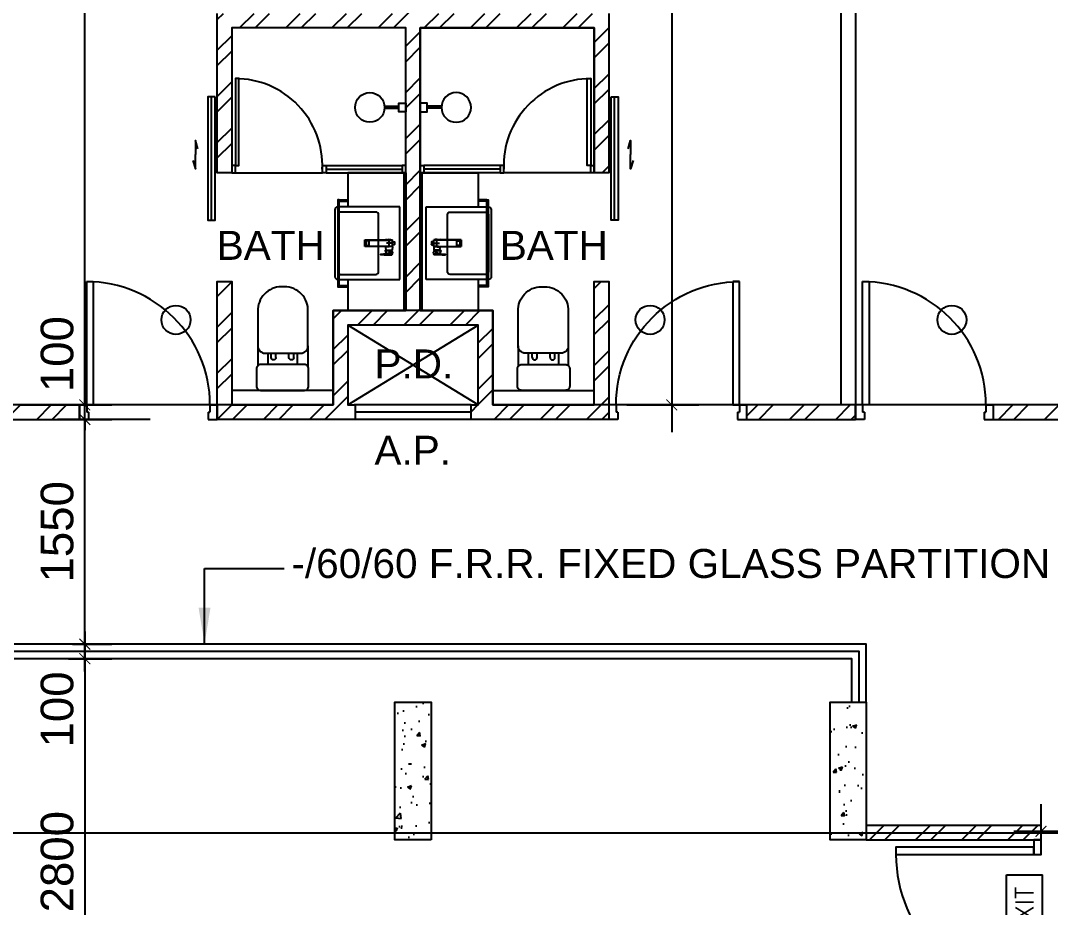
# Model space of a CAD drawing. Header units: millimetres. Extents: x -1214 to 72065, y 7230 to 56310.
# Drawn here: x 46294 to 53395, y 28185 to 34300 of the extents above; entities that cross this region are included whole.
import ezdxf
from ezdxf.enums import TextEntityAlignment as Align

# ---------------------------------------------------------------- set-up
doc = ezdxf.new("R2010")
doc.units = ezdxf.units.MM
doc.header["$MEASUREMENT"] = 0
doc.linetypes.add('CENTERX2', pattern=[101.6, 63.5, -12.7, 12.7, -12.7])
doc.layers.get('0').update_dxf_attribs({"color": 8})
doc.layers.get('Defpoints').update_dxf_attribs({"color": 8})
for name, color, linetype in [('arrow', 8, 'Continuous'), ('Default', 8, 'Continuous'), ('Door', 8, 'Continuous'), ('Dry Wall', 8, 'Continuous'), ('FS', 8, 'Continuous'), ('FSD', 8, 'Continuous'), ('GBP A.P.', 8, 'Continuous'), ('GBP Dim', 8, 'Continuous'), ('GBP Text 200', 8, 'Continuous'), ('grid', 8, 'CENTERX2'), ('hatch', 8, 'Continuous'), ('LP-Furn built-in', 8, 'Continuous'), ('LP-Furn built-in 2', 8, 'Continuous'), ('LP-Sanitary', 8, 'Continuous'), ('LP-WC', 8, 'Continuous'), ('PD', 8, 'Continuous'), ('PD DOOR', 8, 'Continuous'), ('TEXT', 8, 'Continuous'), ('TEXT Ref', 8, 'Continuous'), ('WALL-NEW', 8, 'Continuous'), ('WALL-STRUCTURE', 8, 'Continuous'), ('WINDOW', 8, 'Continuous'), ('zzz-room mix', 8, 'Continuous')]:
    doc.layers.add(name, color=color, linetype=linetype)
doc.layers.add('LP-Nonplot', color=8, linetype='Continuous', plot=False)
doc.styles.add('BH', font='arial.ttf')
doc.styles.add('ROMANS', font='romans.shx')
doc.dimstyles.new('200 GBP', dxfattribs={"dimscale": 1.5, "dimtxt": 150, "dimasz": 50, "dimexe": 125, "dimexo": 50, "dimgap": 50, "dimtad": 1, "dimdec": 0, "dimzin": 0, "dimdsep": 46, "dimtxsty": 'BH', "dimblk": 'ARCHTICK', "dimcen": 0.09, "dimdle": 125, "dimclrd": 9, "dimclre": 9, "dimclrt": 1, "dimadec": 0, "dimazin": 0, "dimtfac": 1, "dimtdec": 0, "dimtix": 1, "dimtmove": 2, "dimatfit": 3, "dimldrblk": 'ARCHTICK', "dimfxl": 300, "dimfxlon": 1, "dimtolj": 1, "dimtzin": 0, "dimarcsym": 0})
doc.dimstyles.get("Standard").update_dxf_attribs({"dimtxt": 0.18, "dimasz": 0.18, "dimexe": 0.18, "dimexo": 0.0625, "dimgap": 0.09, "dimtad": 0, "dimtih": 1, "dimtoh": 1, "dimdec": 4, "dimzin": 0, "dimdsep": 46, "dimtxsty": 'Standard', "dimcen": 0.09, "dimadec": 0, "dimazin": 0, "dimtfac": 1, "dimtdec": 4, "dimtofl": 0, "dimtmove": 0, "dimatfit": 3, "dimfxl": 1, "dimtolj": 1, "dimtzin": 0, "dimarcsym": 0})
pattern_1 = [(50, (-579051.98, 745630.23), (286.904073, -25.100854), [30, -330]), (355, (-579051.98, 745630.23), (-55.50053, 300.87685), [24, -264]), (100.4514, (-579028.07, 745628.14), (231.40375, 275.77582), [25.49608, -280.456845]), (46.1842, (-579051.98, 745710.23), (426.89642, -66.2076), [45, -495]), (96.6356, (-579016.4, 745704.7), (373.86508, 389.64715), [38.24412, -420.6852]), (351.1842, (-579052, 745710.23), (373.86478, 389.64744), [36, -396]), (21, (-579011.98, 745690.23), (238.76282, -161.047556), [30, -330]), (326, (-579011.98, 745690.23), (97.32613, 290.06002), [24, -264]), (71.4514, (-578992.08, 745676.8), (336.08905, 129.0122), [25.49608, -280.456845]), (37.5, (-579051.98, 745630.23), (4.863942, 133.157542), [0, -260.8, 0, -268, 0, -265]), (7.5, (-579051.98, 745630.23), (105.227815, 157.764685), [0, -152.8, 0, -254.8, 0, -101]), (327.5, (-579141.18, 745630.23), (213.528974, -9.021949), [0, -100, 0, -312, 0, -414]), (317.5, (-579181.18, 745630.23), (233.274468, 40.041993), [0, -130, 0, -207.2, 0, -294])]

# ---------------------------------------------------------------- blocks, each defined once
blk = doc.blocks.new('A$C65CE4B9A')
at = {"layer": 'grid', "ltscale": 200}
blk.add_line((-66500, -6750), (0, -6750), dxfattribs=at)
blk = doc.blocks.new('Door 850')
for p, q in [((38290.6, 34986.6), (38290.6, 35836.6)), ((38290.6, 35836.6), (38335.6, 35836.6)), ((38335.6, 35836.6), (38335.6, 34986.6)), ((38240.6, 34986.6), (38240.6, 34911.6)), ((38290.6, 34986.6), (38240.6, 34986.6)), ((38290.6, 34986.6), (38290.6, 34936.6)), ((38335.6, 34986.6), (38290.6, 34986.6)), ((38303.1, 34936.6), (38290.6, 34936.6)), ((38303.1, 34936.6), (38303.1, 34886.6)), ((39128.1, 34936.6), (39140.6, 34936.6)), ((39128.1, 34936.6), (39128.1, 34886.6)), ((39140.6, 34986.6), (39140.6, 34936.6)), ((39140.6, 34986.6), (39190.6, 34986.6)), ((39190.6, 34986.6), (39190.6, 34911.6)), ((38240.6, 34911.6), (38240.6, 34886.6)), ((38303.1, 34886.6), (38240.6, 34886.6)), ((39128.1, 34886.6), (39190.6, 34886.6)), ((39190.6, 34911.6), (39190.6, 34886.6))]:
    blk.add_line(p, q)
blk.add_arc((38290.6, 34986.6), 850, 359.99995, 89.99772)
blk = doc.blocks.new('FSEX-V01')
for p, q in [((0, 300), (0, 0)), ((0, 300), (600, 300)), ((600, 300), (600, 0)), ((0, 0), (600, 0))]:
    blk.add_line(p, q)
at = {"style": 'ROMANS'}
blk.add_text('EXIT', height=150, dxfattribs=at).set_placement((300, 150), align=Align.MIDDLE)
blk = doc.blocks.new('pln_toilet')
for p, q in [((-170.1, -306.5), (-170.1, -171.6)), ((175.5, -306.5), (175.5, -165.2)), ((-78.2, -226.9), (-78.2, -256.5)), ((-45, -226.9), (-45, -256.5)), ((44.7, -226.9), (44.7, -256.5)), ((77.9, -226.9), (77.9, -256.5))]:
    blk.add_line(p, q)
for points in [[(180, -30), (180, -149.3, -0.414214), (150, -179.3), (-150, -179.3, -0.414214), (-180, -149.3), (-180, -30, -0.414214), (-150, 0), (150, 0, -0.414214)], [(175.5, -306.5), (175.5, -545.1, -0.424695), (14, -715.1), (-7.8, -715.1, -0.423698), (-170.1, -545.1), (-170.1, -306.5, -0.414214), (-120.1, -256.5), (125.5, -256.5, -0.414214)]]:
    blk.add_lwpolyline(points, format="xyb", close=True)
for points in [[(-101.9, -256.5), (-101.9, -179.3)], [(102.9, -179.3), (102.9, -256.5)]]:
    blk.add_lwpolyline(points)
for centre in [(-61.6, -226.9), (61.3, -226.9)]:
    blk.add_arc(centre, 16.6, 0, 180)
blk = doc.blocks.new('pln_shower head')
at = {"ltscale": 100}
for points in [[(101, 9.1), (200, 9.1)], [(101, -5.9), (200, -5.9)]]:
    blk.add_lwpolyline(points, dxfattribs=at)
at = {"ltscale": 0.5}
blk.add_lwpolyline([(248, 30.1), (248, -29.9), (200, -29.9), (200, 30.1)], close=True, dxfattribs=at)
at = {"ltscale": 100}
blk.add_circle((0, 0), 101.9, dxfattribs=at)
blk = doc.blocks.new('SEANNOT_GROUP2')
at = {"layer": 'Default'}
blk.add_line((81.5, 351.1), (81.5, 317.9), dxfattribs=at)
blk = doc.blocks.new('SEANNOT_GROUP3')
at = {"layer": 'Default'}
blk.add_line((99.8, 335.2), (63.8, 335.2), dxfattribs=at)
blk = doc.blocks.new('ghtfdgd')
at = {"layer": 'LP-Sanitary'}
for p, q in [((79214.2, -115039.6), (79218.2, -114994.6)), ((79215.7, -115019.1), (79215.7, -115005.6)), ((79215.7, -115005.6), (79217.2, -115005.6)), ((79220.2, -114994.6), (79217.1, -115027.9)), ((79220.2, -114994.6), (79218.2, -114994.6)), ((79218.9, -115183.4), (79220.2, -114994.6)), ((79261.1, -114994.6), (79220.2, -114994.6)), ((79230.7, -114993.6), (79230.7, -114979.6)), ((79231.2, -114979.1), (79250.2, -114979.1)), ((79250.2, -114994.1), (79231.2, -114994.1)), ((79238.9, -114994.1), (79238.9, -114994.6)), ((79242.4, -114994.6), (79242.4, -114994.1)), ((79250.7, -114979.6), (79250.7, -114993.6)), ((79263.2, -114994.6), (79261.1, -114994.6)), ((79261.1, -114994.6), (79262.4, -115183.4)), ((79264.2, -115027.9), (79261.1, -114994.6)), ((79263.2, -114994.6), (79288.7, -114996.6)), ((79263.2, -114994.6), (79267.1, -115039.6)), ((79288.7, -115037.7), (79288.7, -114996.6)), ((79290.7, -115009.4), (79290.7, -115000.9)), ((79290.7, -115009.6), (79290.7, -115009.4)), ((79290.7, -115010.3), (79290.7, -115009.6)), ((79290.7, -115044.4), (79290.7, -115010.3)), ((79290.9, -115010.4), (79310.4, -115018.6)), ((79290.9, -115010.4), (79290.9, -115044.5)), ((79310.7, -115017.8), (79291, -115009.5)), ((79291, -115009.5), (79291, -115009.5)), ((79291, -115009.5), (79291, -115009.5)), ((79310.4, -115018.6), (79310.5, -115018.7)), ((79310.5, -115018.7), (79310.5, -115027.4)), ((79310.5, -115036.2), (79310.5, -115027.4)), ((79310.7, -115017.8), (79314.8, -115009.2)), ((79313.5, -115028.9), (79313.5, -115020.8)), ((79313.5, -115020.8), (79317.3, -115050.9)), ((79315.2, -115010.7), (79313.6, -115020.4)), ((79313.6, -115020.5), (79313.6, -115020.4)), ((79317.3, -115050.5), (79313.6, -115020.5)), ((79315.2, -115010.7), (79317.3, -115050.4)), ((79318, -115050.2), (79316, -115010.5)), ((79317.3, -115002.9), (79318.9, -114997.5)), ((79319.4, -115044.7), (79317.3, -115002.9)), ((79318.7, -114997.4), (79318.9, -114997.5)), ((79319.3, -114997.6), (79318.9, -114997.4)), ((79318.9, -114997.5), (79319.4, -114997.7)), ((79319.4, -114997.7), (79319.4, -115044.7)), ((79319.8, -115045.3), (79319.8, -114998.3)), ((79217.1, -115027.9), (79214.2, -115039.6)), ((79217.1, -115039.6), (79214.2, -115039.6)), ((79217.5, -115184.4), (79217.1, -115027.9)), ((79264.2, -115027.9), (79263.8, -115184.4)), ((79264.2, -115027.9), (79267.1, -115039.6)), ((79267.1, -115039.6), (79264.2, -115039.6)), ((79288.7, -115037.7), (79267.1, -115039.6)), ((79290.7, -115044.7), (79290.7, -115044.4)), ((79290.9, -115044.5), (79310.4, -115036.3)), ((79291, -115044.9), (79310.7, -115036.6)), ((79310.4, -115036.3), (79310.5, -115036.2)), ((79313.5, -115028.9), (79313.5, -115036.9)), ((79313.5, -115036.9), (79317.3, -115075.5)), ((79313.5, -115037), (79317.3, -115075.5)), ((79317.3, -115050.4), (79317.3, -115050.5)), ((79317.3, -115051.4), (79317.3, -115063.3)), ((79317.3, -115075.1), (79317.3, -115063.3)), ((79317.7, -115051.6), (79318.9, -115052.3)), ((79317.7, -115063.5), (79317.7, -115051.6)), ((79317.7, -115063.5), (79317.7, -115075.4)), ((79317.7, -115075.4), (79318.9, -115074.8)), ((79319.4, -115051), (79318, -115050.2)), ((79318, -115076), (79319.3, -115075.3)), ((79318.9, -115074.8), (79318.9, -115052.3)), ((79319.4, -115044.7), (79319.4, -115051)), ((79319.8, -115051.6), (79319.8, -115045.3)), ((79319.8, -115051.9), (79319.8, -115051.6)), ((79319.8, -115051.9), (79319.8, -115074.4)), ((79319.8, -115074.4), (79319.8, -115074.6)), ((79225, -115154.8), (79225, -115173.1)), ((79255.3, -115153.8), (79226, -115153.8)), ((79255.3, -115154), (79226, -115154)), ((79256.3, -115173.1), (79256.3, -115154.8)), ((79218.9, -115183.4), (79217.5, -115184.4)), ((79217.5, -115184.4), (79263.8, -115184.4)), ((79262.4, -115183.4), (79218.9, -115183.4)), ((79226, -115174.1), (79255.3, -115174.1)), ((79262.4, -115183.4), (79263.8, -115184.4))]:
    blk.add_line(p, q, dxfattribs=at)
for centre, radius, start, end in [((79240.7, -115019.1), 25, 180, 185.74251), ((79231.2, -114979.6), 0.5, 90, 180), ((79231.2, -114993.6), 0.5, 180, 270), ((79250.2, -114979.6), 0.5, 0, 90), ((79250.2, -114993.6), 0.5, 270, 0), ((79280.3, -115017.1), 20, 56.8024, 65.16541), ((79290.9, -115000.9), 0.2, 127.85265, 180), ((79511, -115282.7), 357.7, 125.84981, 127.98251), ((79530.3, -115308.3), 389.7, 125.92638, 127.88363), ((79234, -109870), 5139.5, 270.63577, 270.89969), ((79227.2, -108854.2), 6155.7, 270.59451, 270.81562), ((79288.3, -115009.7), 2.67, 3.1953, 9.33669), ((79301.7, -114992.9), 0.28, 69.68638, 135.20106), ((79319.7, -114996.5), 23.1, 247.12521, 247.49949), ((79312.3, -115020.9), 1.23, 6.09456, 11.51592), ((79314, -115009.4), 0.822, 12.82151, 37.37855), ((79314.7, -115011.5), 2.53, 77.49723, 90.78809), ((79315.1, -115009.5), 0.509, 38.0096, 78.40522), ((84763.2, -116562.2), 5664.7, 164.02206, 164.08854), ((79313.8, -115010.5), 2.18, 358.67427, 36.2852), ((79318.5, -114997.9), 0.689, 55.95421, 80.13248), ((79319, -114998.3), 0.8, 0.00654, 61.47672), ((79280.3, -115017.1), 20, 294.83459, 301.61275), ((79290.9, -115044.7), 0.2, 180.01397, 293.04704), ((79339.3, -115104.4), 73.6, 112.75714, 112.87481), ((79308.7, -115037.4), 4.84, 5.24499, 7.19277), ((79310.7, -115037.3), 2.83, 5.64545, 8.81471), ((79317.8, -115050.7), 0.54, 62.22165, 149.68726), ((79305.3, -115051.3), 11.9, 359.62289, 2.1624), ((79313.2, -115075.2), 4.12, 356.11976, 1.38136), ((79317.8, -115075.5), 0.494, 177.69922, 295.85307), ((79318.6, -115075.3), 0.938, 181.08912, 220.22046), ((79315.7, -115050), 2.38, 342.31294, 353.97204), ((79317.3, -115050.2), 0.738, 359.2113, 2.9985), ((79319, -115074.6), 0.786, 294.19625, 0.49169), ((79319.1, -115051.6), 0.688, 1.5121, 63.73401)]:
    blk.add_arc(centre, radius, start, end, dxfattribs=at)
for centre, major_axis, ratio, start_param, end_param in [((79290.9, -115000.9), (0.2, 0), 0.870233, 1.308042, 3.141593), ((79290.9, -115009.4), (0.2, 0), 0.870251, 1.333095, 3.141593), ((79290.9, -115010.3), (0.2, 0), 0.5, 3.141593, 4.712389), ((79290.9, -115000.9), (0.123, -0.158), 0.834595, 2.099205, 3.141593), ((79290.9, -115000.9), (0.123, -0.158), 0.834595, 3.141593, 3.165459), ((79290.9, -115010), (0.077, 0.836), 0.04975, 4.217846, 5.325586), ((79301.6, -114992.9), (0.117, -0.162), 0.844851, 2.109561, 3.167674), ((79310.4, -115018.2), (-0.311, -0.737), 0.21898, 1.092037, 2.210933), ((79310.5, -115018.3), (-0.309, -0.738), 0.217421, 1.09135, 2.210755), ((79314.3, -115020.6), (-0.782, -0.167), 0.921627, 5.682069, 6.099643), ((79314.3, -115020.8), (-0.794, -0.099), 0.898005, 5.760928, 6.175764), ((79315.1, -115009.6), (0.173, 0.708), 0.018166, 0.444134, 0.918054), ((79315.3, -115009.6), (0.412, 0.321), 0.549065, 0.513637, 1.195391), ((79315.7, -115010.9), (-0.499, -0.026), 0.868619, 4.118709, 5.82428), ((79316.8, -115003.6), (0.961, -0.275), 0.902908, 1.271288, 1.565184), ((79318.4, -114998), (-0.211, -0.772), 0.117484, 2.694436, 3.141054), ((79318.5, -114998.1), (-0.382, -0.703), 0.237912, 2.705017, 3.14394), ((79319, -114998.3), (-0.382, -0.703), 0.237912, 2.705017, 3.141091), ((79319, -114998.3), (-0.8, 0), 0.876594, 3.141494, 4.164132), ((79290.9, -115044.4), (0.2, 0), 0.5, 3.141593, 4.712389), ((79290.9, -115044.1), (-0.077, 0.836), 0.04975, 2.065339, 3.17308), ((79310.4, -115035.9), (-0.311, 0.737), 0.21898, 2.049556, 3.141593), ((79310.5, -115035.8), (-0.309, 0.738), 0.217421, 2.050243, 3.169648), ((79310.4, -115035.9), (-0.311, 0.737), 0.21898, 3.141593, 3.168451), ((79314.3, -115036.7), (0.793, 0.106), 0.789486, 3.026004, 3.133916), ((79314.3, -115036.9), (0.796, 0.077), 0.827125, 3.057559, 3.141593), ((79317.8, -115050.6), (-0.5, -0.016), 0.857677, 4.139605, 5.842177), ((79317.8, -115050.9), (-0.5, -0.02), 0.273668, 4.356492, 6.23412), ((79317.8, -115063.3), (-0.5, 0), 0.5, 0.054498, 1.448623), ((79317.8, -115075.5), (-0.494, 0.079), 0.969108, 0.192451, 2.070079), ((79319, -115045.3), (-0.8, 0), 0.876594, 3.141494, 4.164132), ((79226, -115154.8), (-1, 0), 0.992546, 4.712389, 6.283185), ((79226, -115154.9), (1, 0), 0.890286, 1.570796, 3.141593), ((79255.3, -115154.8), (-1, 0), 0.992546, 3.141593, 4.712389), ((79255.3, -115154.9), (1, 0), 0.890286, 0, 1.570796), ((79226, -115173.1), (1, 0), 0.992546, 3.141593, 4.712389), ((79255.3, -115173.1), (1, 0), 0.992546, 4.712389, 6.283185)]:
    blk.add_ellipse(centre, major_axis=major_axis, ratio=ratio, start_param=start_param, end_param=end_param, dxfattribs=at)
for points, knots in [([(79291, -115009.5), (79291, -115009.5), (79290.9, -115009.5), (79290.8, -115009.6), (79290.7, -115009.6), (79290.7, -115009.6)], [0, 0, 0, 0, 0.5, 0.5, 1, 1, 1, 1]), ([(79291, -115000.7), (79291, -115000.8), (79291, -115000.8), (79291, -115000.9), (79291, -115001.2), (79291, -115001.4), (79291, -115001.7), (79291, -115002.7), (79291, -115003.8), (79291, -115004.8), (79291, -115006.3), (79291, -115007.8), (79291, -115009.2)], [0, 0, 0, 0, 0.02306, 0.02306, 0.02306, 0.115301, 0.115301, 0.115301, 0.484264, 0.484264, 0.484264, 1, 1, 1, 1]), ([(79301.6, -114992.7), (79301.9, -114992.8), (79302.2, -114992.9), (79302.5, -114993), (79305, -114993.6), (79307.5, -114994.3), (79310.1, -114995), (79312.9, -114995.8), (79315.8, -114996.6), (79318.7, -114997.4)], [0, 0, 0, 0, 0.051688, 0.051688, 0.051688, 0.494848, 0.494848, 0.494848, 1, 1, 1, 1]), ([(79310.5, -115018.7), (79310.9, -115018.8), (79311.2, -115019), (79311.9, -115019.4), (79312.2, -115019.7), (79312.8, -115020.1), (79313, -115020.3), (79313.4, -115020.5), (79313.5, -115020.5), (79313.5, -115020.7)], [0, 0, 0, 0, 0.25, 0.25, 0.5, 0.5, 0.75, 0.75, 1, 1, 1, 1]), ([(79313.6, -115020.4), (79313.5, -115020.2), (79313.5, -115020), (79313.3, -115019.6), (79313.2, -115019.3), (79312.7, -115018.8), (79312.3, -115018.6), (79311.6, -115018.2), (79311.2, -115018), (79310.8, -115017.9)], [0, 0, 0, 0, 0.25, 0.25, 0.5, 0.5, 0.75, 0.75, 1, 1, 1, 1]), ([(79314.8, -115009.2), (79314.8, -115009.2), (79314.9, -115009.2), (79314.9, -115009.2), (79315, -115009.2), (79315, -115009.2), (79315.1, -115009.2), (79315.2, -115009.2)], [0, 0, 0, 0, 0.25, 0.25, 0.5, 0.5, 1, 1, 1, 1]), ([(79317.1, -115002.7), (79317, -115003), (79316.9, -115003.3), (79316.8, -115003.6), (79316.5, -115004.7), (79316.2, -115005.8), (79315.9, -115006.9), (79315.7, -115007.6), (79315.4, -115008.3), (79315.2, -115009)], [0, 0, 0, 0, 0.131954, 0.131954, 0.131954, 0.659772, 0.659772, 0.659772, 1, 1, 1, 1]), ([(79315.2, -115009.2), (79315.2, -115009.2), (79315.2, -115009.2), (79315.2, -115009.2), (79315.2, -115009.2), (79315.2, -115009.2)], [0, 0, 0, 0, 0.5, 0.5, 1, 1, 1, 1]), ([(79315.2, -115009.2), (79315.3, -115009.3), (79315.3, -115009.4), (79315.3, -115009.5), (79315.3, -115009.6), (79315.3, -115009.8), (79315.3, -115009.8), (79315.3, -115009.9), (79315.3, -115010), (79315.2, -115010.2), (79315.2, -115010.3), (79315.2, -115010.5), (79315.2, -115010.6), (79315.2, -115010.7)], [0, 0, 0, 0, 0.125, 0.125, 0.25, 0.25, 0.375, 0.375, 0.5, 0.5, 0.75, 0.75, 1, 1, 1, 1]), ([(79318.7, -114997.4), (79318.6, -114997.5), (79318.6, -114997.7), (79318.5, -114997.9), (79318.2, -114999), (79317.9, -115000.1), (79317.5, -115001.2), (79317.4, -115001.7), (79317.2, -115002.2), (79317.1, -115002.7)], [0, 0, 0, 0, 0.095324, 0.095324, 0.095324, 0.707603, 0.707603, 0.707603, 1, 1, 1, 1]), ([(79310.5, -115036.2), (79310.9, -115036.1), (79311.2, -115035.9), (79311.9, -115035.6), (79312.2, -115035.5), (79312.8, -115035.6), (79313, -115035.7), (79313.4, -115036.2), (79313.5, -115036.5), (79313.5, -115036.8)], [0, 0, 0, 0, 0.25, 0.25, 0.5, 0.5, 0.75, 0.75, 1, 1, 1, 1]), ([(79310.8, -115036.5), (79311, -115036.5), (79311.3, -115036.3), (79311.8, -115036.2), (79312.2, -115036.1), (79312.5, -115036), (79312.8, -115036), (79313, -115036), (79313.1, -115036.1), (79313.2, -115036.2), (79313.4, -115036.3), (79313.5, -115036.6), (79313.5, -115036.7), (79313.5, -115036.8)], [0, 0, 0, 0, 0.124812, 0.2213171, 0.3092796, 0.3899271, 0.4711589, 0.5451559, 0.6166529, 0.6889172, 0.7974179, 0.8896188, 0.9816515, 0.9816515, 0.9816515, 0.9816515]), ([(79317.3, -115050.5), (79317.3, -115050.5), (79317.3, -115050.5), (79317.3, -115050.6), (79317.3, -115050.6), (79317.3, -115050.7), (79317.3, -115050.8), (79317.3, -115050.9)], [0, 0, 0, 0, 0.25, 0.25, 0.5, 0.5, 1, 1, 1, 1]), ([(79317.3, -115051.4), (79317.3, -115051.5), (79317.3, -115051.5), (79317.5, -115051.6), (79317.6, -115051.6), (79317.7, -115051.6)], [0, 0, 0, 0, 0.5, 0.5, 1, 1, 1, 1]), ([(79317.3, -115075.1), (79317.3, -115075.2), (79317.3, -115075.2), (79317.5, -115075.3), (79317.6, -115075.3), (79317.7, -115075.4)], [0, 0, 0, 0, 0.5, 0.5, 1, 1, 1, 1]), ([(79317.7, -115051.6), (79317.7, -115051.6), (79317.7, -115051.5), (79317.8, -115051.4), (79317.8, -115051.3), (79317.8, -115051.1), (79317.8, -115051), (79317.9, -115050.9), (79317.9, -115050.8), (79317.9, -115050.7)], [0, 0, 0, 0, 0.25, 0.25, 0.5, 0.5, 0.75, 0.75, 1, 1, 1, 1]), ([(79319.4, -115051), (79319.4, -115051), (79319.4, -115051), (79319.4, -115051), (79319.4, -115051), (79319.4, -115051), (79319.4, -115051), (79319.4, -115051.1), (79319.4, -115051.1), (79319.4, -115051.2), (79319.4, -115051.2), (79319.3, -115051.3), (79319.3, -115051.3), (79319.3, -115051.4), (79319.3, -115051.5), (79319.2, -115051.6), (79319.2, -115051.6), (79319.1, -115051.7), (79319.1, -115051.8), (79319, -115051.9), (79319, -115052), (79318.9, -115052.1), (79318.9, -115052.1), (79318.9, -115052.2), (79318.9, -115052.3), (79318.9, -115052.3), (79318.9, -115052.3), (79318.9, -115052.3), (79318.9, -115052.3), (79318.9, -115052.3), (79318.9, -115052.3)], [0, 0, 0, 0, 0.000034, 0.000034, 0.000034, 0.03445, 0.03445, 0.03445, 0.175251, 0.175251, 0.175251, 0.317196, 0.317196, 0.317196, 0.479622, 0.479622, 0.479622, 0.662074, 0.662074, 0.662074, 0.829132, 0.829132, 0.829132, 0.958486, 0.958486, 0.958486, 0.999966, 0.999966, 0.999966, 1, 1, 1, 1]), ([(79319.8, -115051.9), (79319.8, -115052), (79319.7, -115052), (79319.7, -115052.1), (79319.6, -115052.2), (79319.4, -115052.3), (79319.3, -115052.3), (79319.1, -115052.3), (79319, -115052.3), (79318.9, -115052.3)], [0, 0, 0, 0, 0.25, 0.25, 0.5, 0.5, 0.75, 0.75, 1, 1, 1, 1]), ([(79319.8, -115074.4), (79319.8, -115074.5), (79319.7, -115074.5), (79319.7, -115074.6), (79319.6, -115074.7), (79319.4, -115074.8), (79319.3, -115074.8), (79319.1, -115074.8), (79319, -115074.8), (79318.9, -115074.8)], [0, 0, 0, 0, 0.25, 0.25, 0.5, 0.5, 0.75, 0.75, 1, 1, 1, 1]), ([(79319.3, -115075.3), (79319.3, -115075.3), (79319.3, -115075.3), (79319.2, -115075.3), (79319.2, -115075.3), (79319.1, -115075.3), (79319.1, -115075.2), (79319, -115075.2), (79319, -115075.1), (79318.9, -115075.1), (79318.9, -115075), (79318.9, -115074.9), (79318.9, -115074.9), (79318.9, -115074.9), (79318.9, -115074.8), (79318.9, -115074.8), (79318.9, -115074.8), (79318.9, -115074.8), (79318.9, -115074.8)], [0.3296223, 0.3296223, 0.3296223, 0.3296223, 0.4796217, 0.4796217, 0.4796217, 0.6620737, 0.6620737, 0.6620737, 0.829132, 0.829132, 0.829132, 0.9584856, 0.9584856, 0.9584856, 0.9999655, 0.9999655, 0.9999655, 1, 1, 1, 1])]:
    blk.add_open_spline(points, degree=3, knots=knots, dxfattribs=at)
for points, degree in [([(79301.8, -114992.7), (79301.7, -114992.6), (79301.7, -114992.7), (79301.6, -114992.7)], 3), ([(79318.6, -114997.3), (79316.3, -114996.6), (79310.7, -114995.1), (79301.8, -114992.7)], 3), ([(79313.5, -115028.9), (79313.5, -115028.4), (79313.4, -115028), (79312.3, -115027.4), (79311.4, -115027.4), (79310.5, -115027.4)], 5), ([(79317.9, -115075.9), (79317.9, -115076), (79318, -115076), (79318, -115075.9)], 3)]:
    blk.add_open_spline(points, degree=degree, dxfattribs=at)
at = {"layer": 'LP-Nonplot'}
for name in ['SEANNOT_GROUP3', 'SEANNOT_GROUP2']:
    blk.add_blockref(name, (79159.1, -115352.3), dxfattribs=at)
blk = doc.blocks.new('SINK')
at = {"layer": 'LP-Sanitary'}
blk.add_line((-74936.8, -44774), (-75436.8, -44774), dxfattribs=at)
blk.add_lwpolyline([(-75436.8, -44774), (-75436.8, -45203.2, 0.414214), (-75416.8, -45223.2), (-74956.8, -45223.2, 0.414214), (-74936.8, -45203.2), (-74936.8, -44774)], format="xyb", dxfattribs=at)
blk.add_lwpolyline([(-75401.8, -44941.1), (-75401.8, -45183.3, 0.414117), (-75381.8, -45203.2), (-74991.8, -45203.2, 0.41431), (-74971.8, -45183.2), (-74971.8, -44941.1, 0.414117), (-74991.8, -44921.1), (-75381.8, -44921.1, 0.41431)], format="xyb", close=True, dxfattribs=at)
at = {"layer": 'LP-Furn built-in'}
blk.add_blockref('ghtfdgd', (-154427.4, 70168.1), dxfattribs=at)
blk = doc.blocks.new('pln_sink 1100x380')
at = {"ltscale": 1000}
for p, q in [((0, 0), (400, 0)), ((400, 0), (400, -235)), ((459.9, -184.9), (400, -184.9)), ((459.9, -194.9), (400, -194.9)), ((400, -735), (400, -950)), ((459.9, -776.6), (400, -776.6)), ((459.9, -786.6), (400, -786.6)), ((0, -950), (400, -950))]:
    blk.add_line(p, q, dxfattribs=at)
for points in [[(10, -950), (10, 0), (0, 0), (0, -950), (10, -950)], [(10, 0), (10, -950), (0, -950), (0, 0), (10, 0)]]:
    blk.add_lwpolyline(points, dxfattribs=at)
at = {"ltscale": 200}
blk.add_lwpolyline([(459.9, -184.9), (468.4, -184.9), (468.4, -786.6), (459.9, -786.6)], close=True, dxfattribs=at)
at = {"layer": 'LP-Furn built-in', "extrusion": (0, 0, -1), "zscale": -1, "rotation": 270}
blk.add_blockref('SINK', (44734, -75671.8), dxfattribs=at)
blk = doc.blocks.new('_ArchTick')
at = {"color": 0, "const_width": 0.1}
blk.add_lwpolyline([(0.5, 0.5), (-0.5, -0.5)], dxfattribs=at)
blk = doc.blocks.new('*D79')
at = {"layer": 'Defpoints', "color": 0, "transparency": 16777216}
for p in [(49050, 38899.8), (50400, 31649.9), (50784.2, 31649.9)]:
    blk.add_point(p, dxfattribs=at)
at = {"layer": 'GBP Dim', "color": 9, "lineweight": -2, "transparency": 16777216}
for p, q in [((50784.2, 39087.3), (50784.2, 31462.4)), ((50334.2, 38899.8), (50971.7, 38899.8)), ((50475, 31649.9), (50971.7, 31649.9))]:
    blk.add_line(p, q, dxfattribs=at)
at = {"layer": 'GBP Dim', "color": 9, "lineweight": -2, "transparency": 16777216, "xscale": 75, "yscale": 75, "zscale": 75}
for p, rotation in [((50784.2, 38899.8), 90), ((50784.2, 31649.9), 270)]:
    blk.add_blockref('_ArchTick', p, dxfattribs=dict(at, rotation=rotation))
at = {"layer": 'GBP Dim', "transparency": 16777216, "insert": (50594.3, 35274.8), "char_height": 225, "attachment_point": 5, "rotation": 90, "style": 'BH'}
blk.add_mtext('\\A1;7250', dxfattribs=at)
blk = doc.blocks.new('*D80')
at = {"layer": 'Defpoints', "color": 0, "transparency": 16777216}
for p in [(46050, 39185.1), (46736.8, 39185.1), (45850, 31649.9)]:
    blk.add_point(p, dxfattribs=at)
at = {"layer": 'GBP Dim', "color": 9, "lineweight": -2, "transparency": 16777216}
for p, q in [((46736.8, 31462.4), (46736.8, 39372.6)), ((46286.8, 39185.1), (46924.3, 39185.1)), ((46286.8, 31649.9), (46924.3, 31649.9))]:
    blk.add_line(p, q, dxfattribs=at)
at = {"layer": 'GBP Dim', "color": 9, "lineweight": -2, "transparency": 16777216, "xscale": 75, "yscale": 75, "zscale": 75}
for p, rotation in [((46736.8, 39185.1), 90), ((46736.8, 31649.9), 270)]:
    blk.add_blockref('_ArchTick', p, dxfattribs=dict(at, rotation=rotation))
at = {"layer": 'GBP Dim', "transparency": 16777216, "insert": (46546.9, 35417.5), "char_height": 225, "attachment_point": 5, "rotation": 90, "style": 'BH'}
blk.add_mtext('\\A1;7535', dxfattribs=at)
blk = doc.blocks.new('*D81')
at = {"layer": 'Defpoints', "color": 0, "transparency": 16777216}
for p in [(54900, 28709.9), (53330, 28650.1), (54900, 28650.1)]:
    blk.add_point(p, dxfattribs=at)
at = {"layer": 'GBP Dim', "color": 9, "lineweight": -2, "transparency": 16777216}
for p, q in [((53330, 28709.9), (53330, 28897.4)), ((54900, 28709.9), (54900, 28897.4)), ((53142.5, 28709.9), (55087.5, 28709.9))]:
    blk.add_line(p, q, dxfattribs=at)
at = {"layer": 'GBP Dim', "color": 9, "lineweight": -2, "transparency": 16777216, "xscale": 75, "yscale": 75, "zscale": 75, "rotation": 180}
blk.add_blockref('_ArchTick', (53330, 28709.9), dxfattribs=at)
at = {"layer": 'GBP Dim', "color": 9, "lineweight": -2, "transparency": 16777216, "xscale": 75, "yscale": 75, "zscale": 75}
blk.add_blockref('_ArchTick', (54900, 28709.9), dxfattribs=at)
at = {"layer": 'GBP Dim', "transparency": 16777216, "insert": (54115, 28899.7), "char_height": 225, "attachment_point": 5, "style": 'BH'}
blk.add_mtext('\\A1;1570', dxfattribs=at)
blk = doc.blocks.new('*D108')
at = {"layer": 'Defpoints', "color": 0, "transparency": 16777216}
for p in [(46736.8, 31549.8), (52050, 31549.8), (46577.8, 29999.9)]:
    blk.add_point(p, dxfattribs=at)
at = {"layer": 'GBP Dim', "color": 9, "lineweight": -2, "transparency": 16777216}
for p, q in [((46736.8, 29812.4), (46736.8, 31737.3)), ((47186.8, 31549.8), (46549.3, 31549.8)), ((46652.8, 29999.9), (46924.3, 29999.9))]:
    blk.add_line(p, q, dxfattribs=at)
at = {"layer": 'GBP Dim', "color": 9, "lineweight": -2, "transparency": 16777216, "xscale": 75, "yscale": 75, "zscale": 75}
for p, rotation in [((46736.8, 31549.8), 90), ((46736.8, 29999.9), 270)]:
    blk.add_blockref('_ArchTick', p, dxfattribs=dict(at, rotation=rotation))
at = {"layer": 'GBP Dim', "transparency": 16777216, "insert": (46546.9, 30774.9), "char_height": 225, "attachment_point": 5, "rotation": 90, "style": 'BH'}
blk.add_mtext('\\A1;1550', dxfattribs=at)
blk = doc.blocks.new('*D109')
at = {"layer": 'Defpoints', "color": 0, "transparency": 16777216}
for p in [(46947.2, 29899.9), (46736.8, 27100.1), (47444.8, 27100.1)]:
    blk.add_point(p, dxfattribs=at)
at = {"layer": 'GBP Dim', "color": 9, "lineweight": -2, "transparency": 16777216}
for p, q in [((46736.8, 30087.4), (46736.8, 26912.6)), ((46872.2, 29899.9), (46549.3, 29899.9)), ((47186.8, 27100.1), (46549.3, 27100.1))]:
    blk.add_line(p, q, dxfattribs=at)
at = {"layer": 'GBP Dim', "color": 9, "lineweight": -2, "transparency": 16777216, "xscale": 75, "yscale": 75, "zscale": 75}
for p, rotation in [((46736.8, 29899.9), 90), ((46736.8, 27100.1), 270)]:
    blk.add_blockref('_ArchTick', p, dxfattribs=dict(at, rotation=rotation))
at = {"layer": 'GBP Dim', "transparency": 16777216, "insert": (46546.9, 28500), "char_height": 225, "attachment_point": 5, "rotation": 90, "style": 'BH'}
blk.add_mtext('\\A1;2800', dxfattribs=at)
blk = doc.blocks.new('*D121')
at = {"layer": 'Defpoints', "color": 0, "transparency": 16777216}
for p in [(50350, 36071.1), (50250, 34249.9), (50350, 34249.9)]:
    blk.add_point(p, dxfattribs=at)
at = {"layer": 'GBP Dim', "color": 9, "lineweight": -2, "transparency": 16777216}
for p, q in [((50250, 35621.1), (50250, 36258.6)), ((50350, 35621.1), (50350, 36258.6)), ((50250, 36071.1), (50175, 36071.1)), ((50250, 36071.1), (50350, 36071.1)), ((50350, 36071.1), (50425, 36071.1))]:
    blk.add_line(p, q, dxfattribs=at)
at = {"layer": 'GBP Dim', "color": 9, "lineweight": -2, "transparency": 16777216, "xscale": 75, "yscale": 75, "zscale": 75}
blk.add_blockref('_ArchTick', (50250, 36071.1), dxfattribs=at)
at = {"layer": 'GBP Dim', "color": 9, "lineweight": -2, "transparency": 16777216, "xscale": 75, "yscale": 75, "zscale": 75, "rotation": 180}
blk.add_blockref('_ArchTick', (50350, 36071.1), dxfattribs=at)
at = {"layer": 'GBP Dim', "transparency": 16777216, "insert": (50300, 36260.9), "char_height": 225, "attachment_point": 5, "style": 'BH'}
blk.add_mtext('\\A1;100', dxfattribs=at)
blk = doc.blocks.new('*D279')
at = {"layer": 'Defpoints', "color": 0, "transparency": 16777216}
for p in [(46577.8, 29999.8), (46736.8, 29999.8), (46549.3, 29899.9)]:
    blk.add_point(p, dxfattribs=at)
at = {"layer": 'GBP Dim', "color": 9, "lineweight": -2, "transparency": 16777216}
for p, q in [((46736.8, 29999.8), (46736.8, 30074.8)), ((46652.8, 29999.8), (46924.3, 29999.8)), ((46736.8, 29899.9), (46736.8, 29999.8)), ((46624.3, 29899.9), (46924.3, 29899.9)), ((46736.8, 29899.9), (46736.8, 29824.9))]:
    blk.add_line(p, q, dxfattribs=at)
at = {"layer": 'GBP Dim', "color": 9, "lineweight": -2, "transparency": 16777216, "xscale": 75, "yscale": 75, "zscale": 75}
for p, rotation in [((46736.8, 29999.8), 270), ((46736.8, 29899.9), 90)]:
    blk.add_blockref('_ArchTick', p, dxfattribs=dict(at, rotation=rotation))
at = {"layer": 'GBP Dim', "transparency": 16777216, "insert": (46546.9, 29549.9), "char_height": 225, "attachment_point": 5, "rotation": 90, "style": 'BH'}
blk.add_mtext('\\A1;100', dxfattribs=at)
blk = doc.blocks.new('*D280')
at = {"layer": 'Defpoints', "color": 0, "transparency": 16777216}
for p in [(46577.8, 31649.8), (46736.8, 31649.8), (46549.3, 31549.9)]:
    blk.add_point(p, dxfattribs=at)
at = {"layer": 'GBP Dim', "color": 9, "lineweight": -2, "transparency": 16777216}
for p, q in [((46736.8, 31649.8), (46736.8, 31724.8)), ((46652.8, 31649.8), (46924.3, 31649.8)), ((46736.8, 31549.9), (46736.8, 31649.8)), ((46624.3, 31549.9), (46924.3, 31549.9)), ((46736.8, 31549.9), (46736.8, 31474.9))]:
    blk.add_line(p, q, dxfattribs=at)
at = {"layer": 'GBP Dim', "color": 9, "lineweight": -2, "transparency": 16777216, "xscale": 75, "yscale": 75, "zscale": 75}
for p, rotation in [((46736.8, 31649.8), 270), ((46736.8, 31549.9), 90)]:
    blk.add_blockref('_ArchTick', p, dxfattribs=dict(at, rotation=rotation))
at = {"layer": 'GBP Dim', "transparency": 16777216, "insert": (46546.9, 31999.9), "char_height": 225, "attachment_point": 5, "rotation": 90, "style": 'BH'}
blk.add_mtext('\\A1;100', dxfattribs=at)

msp = doc.modelspace()

# ---------------------------------------------------------------- hatches: boundary and pattern name
at = {"layer": 'hatch'}
h = msp.add_hatch(dxfattribs=at)
h.set_pattern_fill('ANSI32', color=256, scale=600, style=0)
h.set_pattern_definition([(45, (52999.98, 28650.04), (-159.099, 159.099), []), (45, (53106.04, 28650.04), (-159.099, 159.099), [])])
h.paths.add_polyline_path([(57275, 28925.2), (57175, 28925.2), (57175, 28650.1), (57875, 28650), (57875, 28750.1), (57274.9, 28749.9), (57275, 28925.2)])
h.paths.add_polyline_path([(58125, 29600.1), (58125, 29849.9), (57275.1, 29849.9), (57275.1, 34449.9), (57875, 34449.9), (57875, 34549.9), (57275, 34549.9), (57275.2, 34599.9), (57175, 34599.9), (57175, 31649.9), (53000, 31649.9), (53000, 31549.9), (54900, 31549.9), (54900, 29800.2), (55000, 29800.2), (55000, 31549.9), (57175, 31549.9), (57175, 29325.2), (57275, 29325.1), (57275.1, 29749.9), (58025, 29749.9), (58025, 29600.1), (58125, 29600.1)])
h = msp.add_hatch(dxfattribs=at)
h.set_pattern_fill('ANSI32', color=256, scale=600, style=0)
h.set_pattern_definition([(45, (47650, 31549.94), (-159.099, 159.099), []), (45, (47756.06, 31549.94), (-159.099, 159.099), [])])
edge = h.paths.add_edge_path()
edge.add_line((48950, 34450), (49050, 34450))
edge.add_line((49050, 34450), (49050, 34349.9))
edge.add_line((49050, 34349.9), (50350, 34350))
edge.add_line((50350, 34350), (50350, 33249.9))
edge.add_line((50350, 33249.9), (50250, 33249.9))
edge.add_line((50250, 33249.9), (50250, 34250))
edge.add_line((50250, 34250), (49050, 34250))
edge.add_line((49050, 34250), (49050, 32299.9))
edge.add_line((49050, 32299.9), (49550, 32299.9))
edge.add_line((49550, 32299.9), (49550, 31649.9))
edge.add_line((49550, 31649.9), (50250, 31649.9))
edge.add_line((50250, 31649.9), (50250, 32499.9))
edge.add_line((50250, 32499.9), (50350, 32499.9))
edge.add_line((50350, 32499.9), (50350, 31549.9))
edge.add_line((50350, 31549.9), (49400, 31549.9))
edge.add_line((49400, 31549.9), (49400, 31649.9))
edge.add_line((49400, 31649.9), (49450, 31649.9))
edge.add_line((49450, 31649.9), (49450, 32199.9))
edge.add_line((49450, 32199.9), (48550, 32199.9))
edge.add_line((48550, 32199.9), (48550, 31649.9))
edge.add_line((48550, 31649.9), (48600, 31649.9))
edge.add_line((48600, 31649.9), (48600, 31549.9))
edge.add_line((48600, 31549.9), (47650, 31549.9))
edge.add_line((47650, 31549.9), (47650, 32499.9))
edge.add_line((47650, 32499.9), (47750, 32499.9))
edge.add_line((47750, 32499.9), (47750, 31649.9))
edge.add_line((47750, 31649.9), (48450, 31649.9))
edge.add_line((48450, 31649.9), (48450, 32299.9))
edge.add_line((48450, 32299.9), (48950, 32299.9))
edge.add_line((48950, 32299.9), (48950, 34250))
edge.add_line((48950, 34250), (47750, 34250))
edge.add_line((47750, 34250), (47750, 33249.9))
edge.add_line((47750, 33249.9), (47650, 33249.9))
edge.add_line((47650, 33249.9), (47650, 34350))
edge.add_line((47650, 34350), (48950, 34350))
edge.add_line((48950, 34350), (48950, 34450))
h = msp.add_hatch(dxfattribs=at)
h.set_pattern_fill('ANSI32', color=256, scale=600, style=0)
h.set_pattern_definition([(45, (0, 100), (-159.099, 159.099), []), (45, (106.07, 100), (-159.099, 159.099), [])])
h.paths.add_polyline_path([(46650, 31549.9), (46650, 31649.9), (45850, 31649.9), (45850, 32750), (45750, 32750), (45750, 31549.9)])
h = msp.add_hatch(dxfattribs=at)
h.set_pattern_fill('ANSI32', color=256, scale=600, style=0)
h.paths.add_polyline_path([(51300, 31649.9), (51300, 31549.9), (52050, 31549.9), (52050, 31649.9), (51950, 31649.9), (51950, 31649.9)])
h = msp.add_hatch(dxfattribs=at)
h.set_pattern_fill('AR-CONC', color=256, scale=40, style=0)
h.set_pattern_definition(pattern_1)
h.paths.add_polyline_path([(49125, 28650), (48875, 28650), (48875, 29600), (49125, 29600)])
h = msp.add_hatch(dxfattribs=at)
h.set_pattern_fill('AR-CONC', color=256, scale=40, style=0)
h.set_pattern_definition(pattern_1)
h.paths.add_polyline_path([(52125, 28650), (51875, 28650), (51875, 29600), (52125, 29600)])
h = msp.add_hatch(dxfattribs=at)
h.set_pattern_fill('ANSI32', color=256, scale=600, style=0)
h.set_pattern_definition([(45, (6e-07, 49.9), (-159.099, 159.099), []), (45, (106.07, 49.9), (-159.099, 159.099), [])])
h.paths.add_polyline_path([(53330, 28750), (52125, 28750), (52125, 28650), (53330, 28650)])

# ---------------------------------------------------------------- linework, layer by layer
at = {"layer": 'Door'}
msp.add_lwpolyline([(53280, 28549.9), (53330, 28549.9), (53330, 28649.9), (53280, 28649.9)], close=True, dxfattribs=at)
msp.add_lwpolyline([(53280, 28599.9), (52330, 28599.9), (52330, 28549.9), (53280, 28549.9), (53280, 28599.9)], dxfattribs=at)
at = {"layer": 'Door', "ltscale": 1000}
msp.add_arc((53280, 28549.9), 950, 180, 270, dxfattribs=at)
at = {"layer": 'Dry Wall'}
for p, q in [((51950, 34450), (51950, 31649.9)), ((52050, 34450), (52050, 31649.9))]:
    msp.add_line(p, q, dxfattribs=at)
at = {"layer": 'FSD'}
for centre in [(47365.5, 32236), (50634.5, 32236), (52715.5, 32236)]:
    msp.add_circle(centre, 100, dxfattribs=at)
at = {"layer": 'LP-Furn built-in 2'}
for points in [[(47634.9, 33774.9), (47584.9, 33774.9), (47584.9, 32924.9), (47634.9, 32924.9)], [(50365.1, 33774.9), (50415.1, 33774.9), (50415.1, 32924.9), (50365.1, 32924.9)]]:
    msp.add_lwpolyline(points, close=True, dxfattribs=at)
for points in [[(47609.9, 32924.9), (47609.9, 33774.9)], [(50390.1, 32924.9), (50390.1, 33774.9)], [(47517.2, 33415.8), (47500, 33473.3), (47500, 33376.1)], [(50482.8, 33415.8), (50500, 33473.3), (50500, 33376.1)], [(47482.8, 33336.4), (47500, 33278.8), (47500, 33376.1)], [(50517.2, 33336.4), (50500, 33278.8), (50500, 33376.1)]]:
    msp.add_lwpolyline(points, dxfattribs=at)
at = {"layer": 'LP-Sanitary'}
for points in [[(48950, 33249.9), (48950, 34250), (47750, 34250), (47750, 33299.9)], [(49050, 33249.9), (49050, 34250), (50250, 34250), (50250, 33299.9)], [(47775, 33249.9), (48375, 33249.9)], [(48400, 33299.9), (48925, 33299.9), (48925, 33299.9)], [(48400, 33274.9), (48925, 33274.9)], [(48400, 33249.9), (48925, 33249.9)], [(48950, 33299.9), (48925, 33299.9), (48925, 33249.9), (48950, 33249.9)], [(49050, 33299.9), (49075, 33299.9), (49075, 33249.9), (49050, 33249.9)], [(49600, 33299.9), (49075, 33299.9), (49075, 33299.9)], [(49600, 33274.9), (49075, 33274.9)], [(49600, 33249.9), (49075, 33249.9)], [(50225, 33249.9), (49625, 33249.9)]]:
    msp.add_lwpolyline(points, dxfattribs=at)
for points in [[(47800, 33899.9), (47775, 33899.9), (47775, 33299.9), (47800, 33299.9)], [(50200, 33899.9), (50225, 33899.9), (50225, 33299.9), (50200, 33299.9)], [(47775, 33299.9), (47750, 33299.9), (47750, 33249.9), (47775, 33249.9)], [(48375, 33299.9), (48400, 33299.9), (48400, 33249.9), (48375, 33249.9)], [(49625, 33299.9), (49600, 33299.9), (49600, 33249.9), (49625, 33249.9)], [(50225, 33299.9), (50250, 33299.9), (50250, 33249.9), (50225, 33249.9)]]:
    msp.add_lwpolyline(points, close=True, dxfattribs=at)
for centre, start, end in [((47775, 33299.9), 357.61223, 89.99996), ((50225, 33299.9), 90.00004, 182.38777)]:
    msp.add_arc(centre, 600, start, end, dxfattribs=at)
at = {"layer": 'LP-WC'}
for points in [[(48450, 31749.9), (47750, 31749.9)], [(49550, 31749.9), (50250, 31749.9)]]:
    msp.add_lwpolyline(points, dxfattribs=at)
at = {"layer": 'PD', "ltscale": 20}
for points in [[(49450, 31649.9), (48550, 32199.9)], [(48550, 31649.9), (49450, 32199.9)]]:
    msp.add_lwpolyline(points, dxfattribs=at)
at = {"layer": 'PD'}
for points in [[(49400, 31649.9), (48595.1, 31649.9)], [(49400, 31549.9), (48600, 31549.9)]]:
    msp.add_lwpolyline(points, dxfattribs=at)
at = {"layer": 'PD DOOR'}
msp.add_lwpolyline([(49399.9, 31599.9), (48600, 31599.9)], dxfattribs=at)
at = {"layer": 'WALL-NEW'}
for points in [[(58025, 29750), (58025, 29600), (58125, 29600), (58125, 29850), (57275.1, 29850), (57275.1, 34450), (57875, 34450), (57875, 34549.9), (57275, 34549.9), (57275.2, 34599.9), (57175, 34599.9), (57175, 31649.8), (53000, 31649.9), (53000, 31549.9), (54900, 31549.9), (54900, 29800), (55000, 29800), (55000, 31549.9), (57175, 31549.9), (57175, 29325.1)], [(50350, 34350), (50350, 33249.9), (50250, 33249.9), (50250, 34250), (49050, 34250), (49050, 32299.9), (49550, 32299.9), (49550, 31649.9), (50250, 31649.9), (50250, 32499.9), (50350, 32499.9), (50350, 31549.9), (49400, 31549.9), (49400, 31649.9), (49450, 31649.9), (49450, 32199.9), (48550, 32199.9), (48550, 31649.9), (48600, 31649.9), (48600, 31549.9), (47650, 31549.9), (47650, 32499.9), (47750, 32499.9), (47750, 31649.9), (48450, 31649.9), (48450, 32299.9), (48950, 32299.9), (48950, 34250), (48950, 34250), (47750, 34250), (47750, 33249.9), (47650, 33249.9), (47650, 34350)]]:
    msp.add_lwpolyline(points, dxfattribs=at)
for points in [[(45750, 32650), (45750, 31549.9), (46700, 31549.9), (46700, 31649.9), (45850, 31649.9), (45850, 32650)], [(51300, 31649.9), (51300, 31549.9), (52050, 31549.9), (52050, 31649.9), (51950, 31649.9), (51950, 31649.9)], [(53330, 28750), (52125, 28750), (52125, 28650), (53330, 28650)]]:
    msp.add_lwpolyline(points, close=True, dxfattribs=at)
at = {"layer": 'WALL-STRUCTURE'}
for points in [[(49125, 28650), (48875, 28650), (48875, 29600), (49125, 29600)], [(52125, 28650), (51875, 28650), (51875, 29600), (52125, 29600)]]:
    msp.add_lwpolyline(points, close=True, dxfattribs=at)
at = {"layer": 'WINDOW'}
for points in [[(52125, 29600.1), (52125, 29999.9), (46250, 29999.9)], [(52075, 29600.1), (52075, 29949.9), (46250, 29949.9)], [(52025, 29600.1), (52025, 29899.9), (46250, 29899.9)]]:
    msp.add_lwpolyline(points, dxfattribs=at)
at = {"layer": 'zzz-room mix'}
msp.add_lwpolyline([(59100.1, 28750.1), (58125, 28750.1), (58125, 29850), (57275.1, 29850), (57275.1, 31649.9), (49550, 31649.9), (49550, 32300), (48450, 32300), (48450, 31650), (45850, 31650)], dxfattribs=at)

# ---------------------------------------------------------------- block references
at = {"layer": 'Door'}
for p, rotation in [((8459.4, -3336.7), 4.162146525476883e-05), ((13809.4, -3336.7), 4.162146525476887e-05)]:
    msp.add_blockref('Door 850', p, dxfattribs=dict(at, rotation=rotation))
at = {"layer": 'Door', "xscale": -1, "rotation": 4.162146523434274e-05}
msp.add_blockref('Door 850', (89540.6, -3336.6), dxfattribs=at)
at = {"layer": 'FS', "xscale": 0.8333333334885538, "yscale": 0.8333333334885538, "zscale": 0.8333333334885538, "rotation": 90}
msp.add_blockref('FSEX-V01', (53341.2, 27909.7), dxfattribs=at)
at = {"layer": 'LP-Sanitary'}
for name, p in [('pln_shower head', (48702, 33701.3)), ('pln_sink 1100x380', (49050, 33249.9))]:
    msp.add_blockref(name, p, dxfattribs=at)
at = {"layer": 'LP-Sanitary', "xscale": -1}
for name, p in [('pln_shower head', (49298, 33701.3)), ('pln_sink 1100x380', (48950, 33249.9))]:
    msp.add_blockref(name, p, dxfattribs=at)
at = {"layer": 'LP-Sanitary', "xscale": -1, "rotation": 180}
msp.add_blockref('pln_toilet', (48100, 31749.9), dxfattribs=at)
at = {"layer": 'LP-Sanitary', "rotation": 180}
msp.add_blockref('pln_toilet', (49900, 31749.9), dxfattribs=at)
at = {"layer": 'TEXT Ref'}
msp.add_blockref('A$C65CE4B9A', (69000, 35450), dxfattribs=at)

# ---------------------------------------------------------------- texts
at = {"layer": 'GBP A.P.', "style": 'BH'}
msp.add_text('A.P.', height=200, rotation=0.00004, dxfattribs=at).set_placement((48997.9, 31237.2), align=Align.CENTER)
at = {"layer": 'GBP Text 200', "style": 'BH'}
for p in [(48019, 32650.1), (49970.7, 32650.1)]:
    msp.add_text('BATH', height=200, dxfattribs=at).set_placement(p, align=Align.CENTER)
msp.add_text('-/60/60 F.R.R. FIXED GLASS PARTITION', height=200, dxfattribs=at).set_placement((48161.3, 30456.3))
at = {"layer": 'TEXT', "style": 'BH'}
msp.add_text('P.D.', height=200, rotation=0.00004, dxfattribs=at).set_placement((49005.8, 31832.6), align=Align.CENTER)

# ---------------------------------------------------------------- dimensions: what is measured, and where the dimension line sits
at = {"layer": 'GBP Dim'}
for base, p1, p2, picture, middle in [((46736.8, 39185.1), (45850, 31649.9), (46050, 39185.1), '*D80', (46546.9, 35417.5)), ((50784.2, 31649.9), (49050, 38899.8), (50400, 31649.9), '*D79', (50594.3, 35274.8)), ((46736.8, 31549.8), (46577.8, 29999.9), (52050, 31549.8), '*D108', (46546.9, 30774.9)), ((46736.8, 27100.1), (46947.2, 29899.9), (47444.8, 27100.1), '*D109', (46546.9, 28500))]:
    dim = msp.add_linear_dim(base=base, p1=p1, p2=p2, angle=90, dimstyle='200 GBP', override={"dimclrt": 256}, dxfattribs=at)
    dim.commit()
    dim.dimension.update_dxf_attribs({"geometry": picture, "text_midpoint": middle})
for base, p1, p2, picture, middle in [((50350, 36071.1), (50250, 34249.9), (50350, 34249.9), '*D121', (50300, 36260.9)), ((54900, 28709.9), (53330, 28650.1), (54900, 28650.1), '*D81', (54115, 28899.7))]:
    dim = msp.add_linear_dim(base=base, p1=p1, p2=p2, dimstyle='200 GBP', override={"dimclrt": 256}, dxfattribs=at)
    dim.commit()
    dim.dimension.update_dxf_attribs({"geometry": picture, "text_midpoint": middle})
for base, p1, p2, picture, middle in [((46736.8, 31649.8), (46549.3, 31549.9), (46577.8, 31649.8), '*D280', (46546.9, 31999.9)), ((46736.8, 29999.8), (46549.3, 29899.9), (46577.8, 29999.8), '*D279', (46546.9, 29549.9))]:
    dim = msp.add_linear_dim(base=base, p1=p1, p2=p2, angle=90, dimstyle='200 GBP', override={"dimclrt": 256}, dxfattribs=at)
    dim.commit()
    dim.dimension.update_dxf_attribs({"geometry": picture, "text_midpoint": middle, "dimtype": 160})

# ---------------------------------------------------------------- leaders
at = {"layer": 'arrow'}
msp.add_leader([(47562.5, 30001.9), (47562.5, 30522.1), (48111.3, 30522.1)], dimstyle='Standard', override={"dimscale": 2, "dimtxt": 200, "dimasz": 125, "dimexe": 166.67, "dimexo": 100, "dimgap": 100, "dimtih": 0, "dimtoh": 0, "dimdec": 0, "dimrnd": 5.001, "dimtxsty": 'BH', "dimdle": 166.666667, "dimclrd": 9, "dimclre": 9, "dimclrt": 1, "dimtdec": 0, "dimtix": 1, "dimtofl": 1, "dimtmove": 2, "dimfxl": 50}, dxfattribs=at)

doc.saveas('drawing.dxf')
